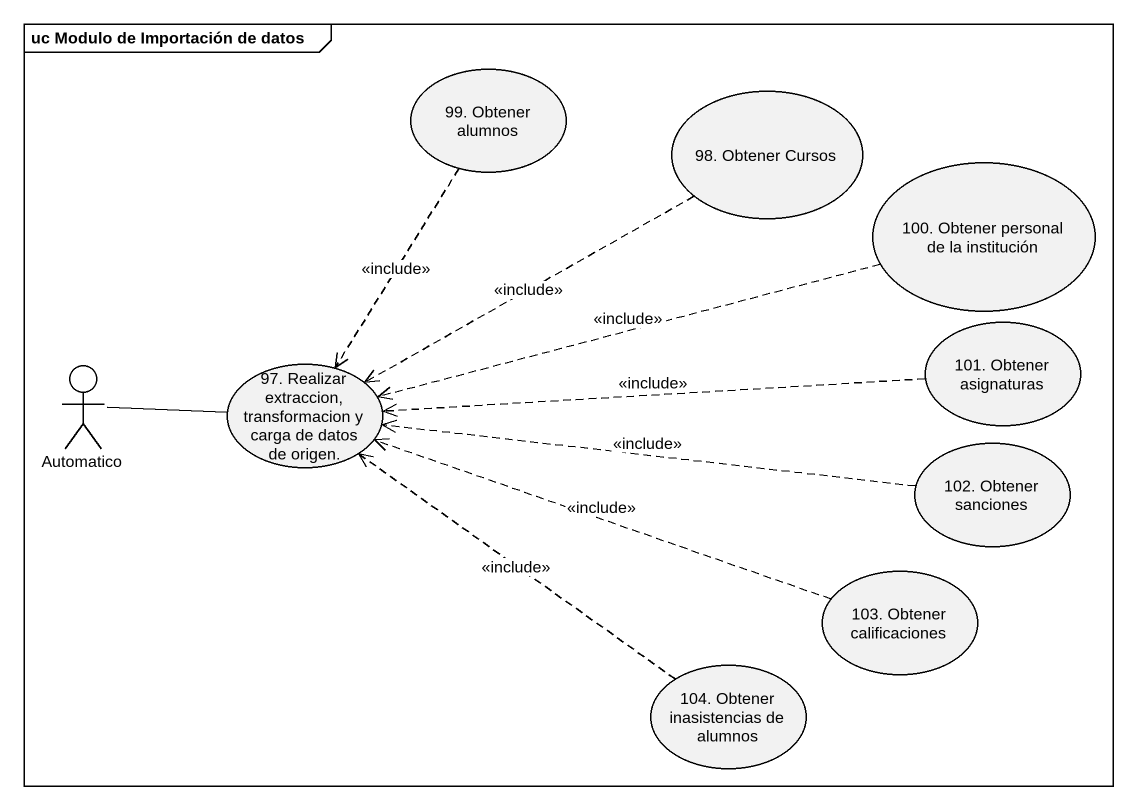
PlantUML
@startuml
mainframe uc Modulo de Importación de datos
usecase "99. Obtener alumnos" as u99_Obtener_alumnos
usecase "98. Obtener Cursos" as u98_Obtener_Cursos
usecase "100. Obtener personal de la institución" as u100_Obtener_personal_de_la
usecase "101. Obtener asignaturas" as u101_Obtener_asignaturas
actor Automatico
usecase "97. Realizar extraccion, transformacion y carga de datos de origen." as u97_Realizar_extraccion
usecase "102. Obtener sanciones" as u102_Obtener_sanciones
usecase "103. Obtener calificaciones" as u103_Obtener_calificaciones
usecase "104. Obtener inasistencias de alumnos" as u104_Obtener_inasistencias
u99_Obtener_alumnos ..> u97_Realizar_extraccion : <<include>>
u98_Obtener_Cursos .left.> u97_Realizar_extraccion : <<include>>
u100_Obtener_personal_de_la .left.> u97_Realizar_extraccion : <<include>>
u101_Obtener_asignaturas .left.> u97_Realizar_extraccion : <<include>>
Automatico -right- u97_Realizar_extraccion
u102_Obtener_sanciones .left.> u97_Realizar_extraccion : <<include>>
u103_Obtener_calificaciones .left.> u97_Realizar_extraccion : <<include>>
u104_Obtener_inasistencias .up.> u97_Realizar_extraccion : <<include>>
@enduml
